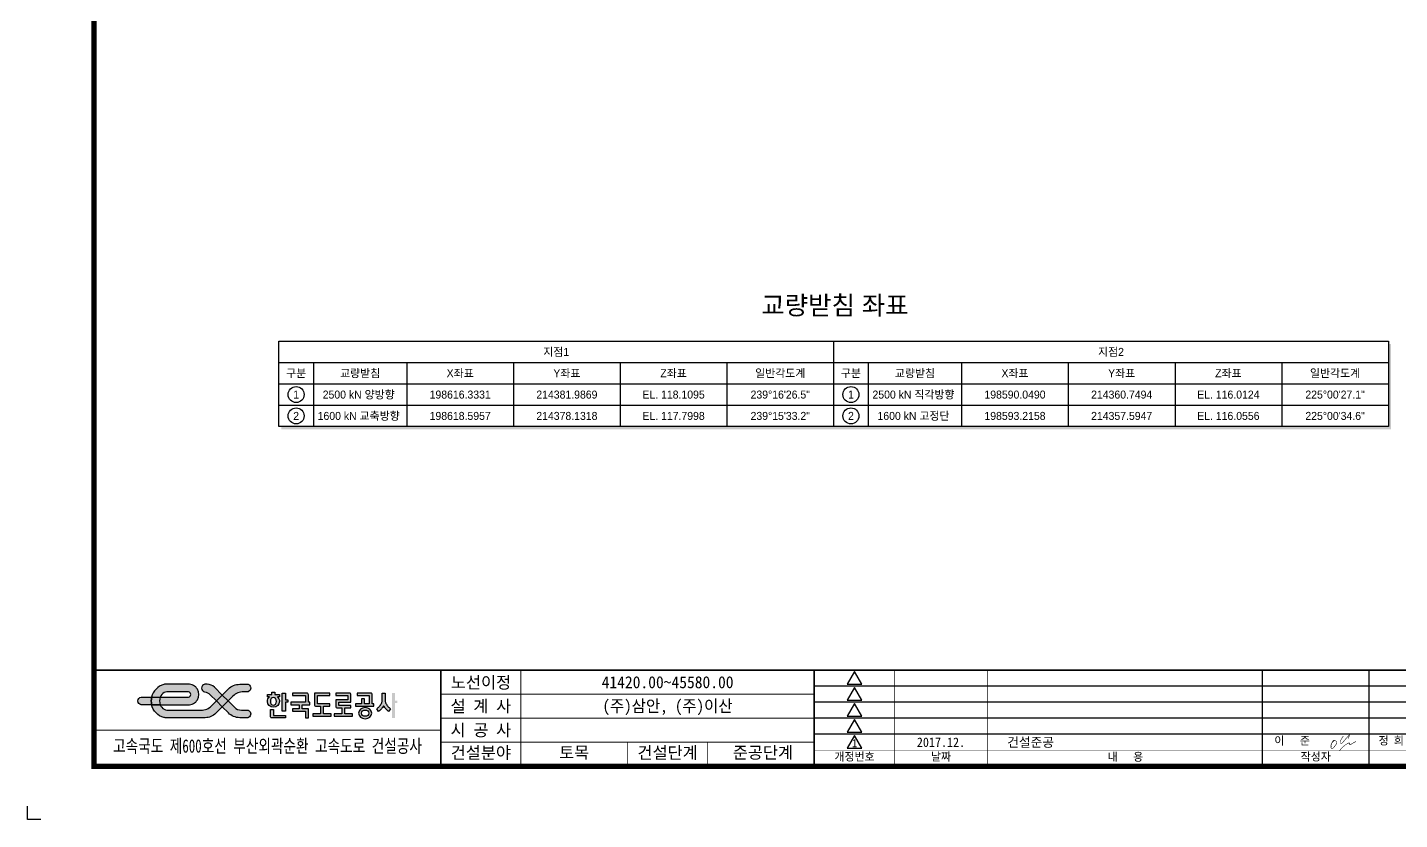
# Model space of a CAD drawing. Header units: feet. Extents: x 0 to 84100, y 0 to 59400.
# Drawn here: x 0 to 51442, y 0 to 29700 of the extents above; entities that cross this region are included whole.
import ezdxf
from ezdxf.enums import TextEntityAlignment as Align

# ---------------------------------------------------------------- set-up
doc = ezdxf.new("R2010")
doc.units = ezdxf.units.FT
doc.header["$LTSCALE"] = 550
doc.header["$MEASUREMENT"] = 0
doc.layers.get('0').update_dxf_attribs({"linetype": 'CONTINUOUS'})
for name, color, linetype in [('CS-TABL-LIN1', 4, 'CONTINUOUS'), ('CS-TABL-LIN2', 1, 'CONTINUOUS'), ('CS-TABL-TEX1', 6, 'CONTINUOUS'), ('CS-TABL-TEX2', 3, 'CONTINUOUS'), ('CX-BORD-LIN1', 4, 'CONTINUOUS'), ('CX-BORD-LIN2', 3, 'CONTINUOUS'), ('CX-BORD-TEX2', 7, 'CONTINUOUS'), ('CX-BORD-TEX3', 6, 'CONTINUOUS'), ('CX-MISC', 2, 'CONTINUOUS'), ('CZ-TEX1', 6, 'CONTINUOUS')]:
    doc.layers.add(name, color=color, linetype=linetype)
doc.styles.add('A_STANDARD', font='')
doc.styles.add('TB_TEXT', font='')
doc.styles.add('TB_WBTXT', font='')
doc.styles.add('TB_WMTXT', font='')
doc.styles.get('A_STANDARD').set_extended_font_data('Dotum')
doc.styles.get('TB_TEXT').set_extended_font_data('DotumChe')
doc.styles.get('TB_WBTXT').set_extended_font_data('Dotum')
doc.styles.get('TB_WMTXT').set_extended_font_data('DotumChe')

# ---------------------------------------------------------------- blocks, each defined once
blk = doc.blocks.new('CXGLOGO-EX흑백')
h = blk.add_hatch(color=256)
h.paths.add_polyline_path([(12.62751094235613, 2.929722186557417), (13.9368577347384, 2.929722186557417, 0.1307849617648099), (14.19642449557114, 2.998798575681949, 0.5686079760781465), (14.23263349965494, 5.183221859397701, 0.1392232935838704), (13.9581907729968, 5.261149990701703), (11.43317010715378, 5.261149990701703, 0.1989123673796241), (7.88820811080587, 3.792778653716674), (5.962135003345992, 1.866705546256785), (7.789912781123938, 0.03892776847906987), (9.30410907077998, 1.553124058134753, -0.198912367379616)])
h.paths.add_polyline_path([(5.962135003346347, -1.78885000929877), (4.134357225567967, 0.03892776847900947), (2.638733131771026, -1.456696325318649, -0.1989123673796836), (-0.684668739806078, -2.833294453742262), (-11.36204881219041, -2.833294453742742, -0.149968192877195), (-12.240743962647, -2.563678008654669, -0.1491631919188299), (-13.39334849004342, -1.136072231520988), (-16.10175388554254, -1.136072231520988, 0.2784029190241507), (-12.27306911128629, -5.129271465237487, 0.06593867059308692), (-11.86520449236982, -5.183294453743216), (0.6208868157490102, -5.183294453742739, 0.198912367379658), (3.944288687325745, -3.806696325319599)])
h.paths.add_polyline_path([(-16.10175388554255, 1.213927768479007), (-19.36564277443144, 1.213927768479007, 0.8888888888888873), (-19.36564277443144, -1.136072231520991), (-16.10175388554254, -1.136072231520988, -0.1111111111111106)])
h.paths.add_polyline_path([(-11.36204881233854, 2.911149990701738), (-4.683161640971832, 2.911149990701997, -0.05755858726109904), (-4.564116577129639, 2.897400306733786, -0.792918256256352), (-4.564116577139849, 1.227677452445754, -0.05755858725611351), (-4.683161640971733, 1.21392776847901), (-13.39334849004398, 1.213927768479618, 0.1939147573995261), (-13.39334849004318, -1.136072231520991), (-4.743420552209216, -1.136072231520991, 1.071754271161691), (-4.743420552209216, 5.261149990701231), (-11.86520449236982, 5.261149990702183, 0.06593867059316338), (-12.27306911128352, 5.207127002196302, 0.2784029190242539), (-16.10175388554237, 1.21392776847981), (-13.39334849004398, 1.213927768479621, -0.1491631919192471), (-12.2407439626433, 2.641533545616181, -0.1499681928522188)])
h = blk.add_hatch(color=256)
h.paths.add_polyline_path([(3.485422644516419, 4.34341790508612, 0.1989123673796671), (1.269821396798442, 5.261149990701703), (0.4788016700130058, 5.261149990701703, 0.8338075771048155), (0.3771781799719207, 2.929722186557356, -0.177326263149743), (2.179867088961466, 1.993417905085643), (4.134357225568095, 0.03892776847887802), (5.962135003345992, 1.866705546256789)])
h.paths.add_polyline_path([(9.744402917729097, -1.915562368126679), (7.789912781123888, 0.03892776847899881), (5.96213500334634, -1.788850009298766), (7.888208110807184, -3.714923116759131, 0.198912367379553), (11.43317010715388, -5.183294453743692), (13.93853492596422, -5.183294453744644, 0.1292187291636897), (14.19530503372277, -5.115808595962658, 0.6043190588004438), (14.12747900538948, -2.886014569746202, 0.1137896329467328), (13.89882244722792, -2.833294453742262), (11.96000416544708, -2.833294453742262, -0.1989123673796783)])
h = blk.add_hatch(color=256)
h.paths.add_polyline_path([(5.962135003345985, 1.866705546256785), (4.134357225568095, 0.03892776847887802), (5.962135003346347, -1.788850009298773), (7.789912781123952, 0.03892776847906987)])
h.paths.add_polyline_path([(-13.39334849004398, 1.213927768479621), (-16.10175388554237, 1.21392776847981, 0.1111111111111885), (-16.10175388554254, -1.136072231520988), (-13.39334849004318, -1.136072231520988, -0.1939147573995261)])
h = blk.add_hatch(color=256)
edge = h.paths.add_edge_path()
edge.add_line((55.90553287691766, 2.4960983163664), (56.85552189184581, 2.496098316366446))
edge.add_line((56.85552189184581, 2.496098316366446), (56.85552189184592, 0.09215457618536149))
edge.add_arc((58.53363057762468, 0.09215457618543929), 1.67810868577876, 180.0000000000026, 195.4083540198517)
edge.add_arc((58.47394244906948, 0.07570436294137084), 1.61619517993231, 195.408354019852, 211.4069923032628)
edge.add_arc((62.72740815851297, 2.672743468727949), 6.599826652904244, 211.4069923032628, 220.884619074014)
edge.add_arc((62.65632922919535, 2.61120635935723), 6.505810537144002, 220.8846190740139, 230.4986055729279)
edge.add_line((58.51800266797031, -2.408736271577236), (57.94523708654083, -3.232545142195342))
edge.add_arc((62.63997685430596, 2.476487192741993), 7.39145666891144, 221.3708019331366, 230.5683267651548, ccw=False)
edge.add_arc((62.86124072826939, 2.671717853347373), 7.686537407580804, 212.5283811307898, 221.3728192081766, ccw=False)
edge.add_arc((49.89982302886737, 2.671711092267167), 7.686526193707074, 318.6271743273925, 327.471625333613, ccw=False)
edge.add_arc((50.12107005378402, 2.476495324059812), 7.391467942165787, 309.4316802638517, 318.62919103786044, ccw=False)
edge.add_line((54.81581768222331, -3.232545142194404), (54.24305210079449, -2.408736271575762))
edge.add_arc((50.16623946446956, 2.548189157142523), 6.418061309895114, 309.4355142588529, 319.1812610942183)
edge.add_arc((49.96136727208684, 2.72553903169074), 6.689032726803259, 319.1787201534786, 328.529668469246)
edge.add_arc((54.2901842034738, 0.07437455166653684), 1.612880450692433, 328.5764598147939, 344.6081938620856)
edge.add_arc((54.23147034857182, 0.09160721386742313), 1.674062617830531, 344.5729121819099, 360.0187337982126)
edge.add_line((55.90553287691779, 0.09215457618600098), (55.90553287691779, 2.4960983163664))
edge = h.paths.add_edge_path()
edge.add_arc((22.07066925838875, -0.0960583075494551), 1.77276644383517, 0.3446861390323761, 51.806537556943795, ccw=False)
edge.add_arc((21.98752086475434, -0.03643316846145372), 1.856528462969702, 268.6390132932114, 358.4888194230754, ccw=False)
edge.add_arc((21.89882706649707, -0.03696230538111067), 1.856011500010981, 181.4952613076245, 271.3769059760447, ccw=False)
edge.add_arc((21.81624874840013, -0.0960910072229415), 1.772833459952195, 128.1945062452658, 179.6542700587555, ccw=False)
edge.add_line((20.72004724334094, 1.297207502441104), (20.04344756338069, 1.297207502441104))
edge.add_line((20.04344756338069, 1.297207502441104), (20.04344756338068, 2.108874533108121))
edge.add_line((20.04344756338068, 2.108874533108121), (21.46843108577289, 2.108874533108121))
edge.add_line((21.46843108577289, 2.108874533108121), (21.4684310857729, 2.754247505206038))
edge.add_line((21.4684310857729, 2.754247505206038), (22.41842010070103, 2.754247505206038))
edge.add_line((22.41842010070103, 2.754247505206038), (22.41842010070103, 2.108874533108121))
edge.add_line((22.41842010070103, 2.108874533108121), (23.84340362309323, 2.108874533108121))
edge.add_line((23.84340362309323, 2.108874533108121), (23.84340362309322, 1.297207502441104))
edge.add_line((23.84340362309322, 1.297207502441104), (23.16680394313298, 1.297207502441104))
h.paths.add_polyline_path([(60.65547795155814, 0.172755616815305), (60.65547795155814, -0.601691949703131), (59.94298619036236, -0.601691949703131), (59.94298619036248, -5.248377348808134), (58.99299717543421, -5.248377348808617), (58.99299717543411, 2.496098316366869), (59.94298619036225, 2.496098316366869), (59.94298619036236, 0.172755616815305)])
edge = h.paths.add_edge_path()
edge.add_line((48.0681235037611, 2.496098316365892), (48.0681235037611, 1.72165074984937))
edge.add_line((48.0681235037611, 1.72165074984937), (51.86807956347353, 1.72165074984937))
edge.add_line((51.86807956347353, 1.72165074984937), (51.86807956347343, -0.8598411385413627))
edge.add_line((51.86807956347343, -0.8598411385413627), (50.44309604108143, -0.8598411385423006))
edge.add_line((50.44309604108143, -0.8598411385423006), (50.44309604108143, 0.6890539944927028))
edge.add_line((50.44309604108143, 0.6890539944927028), (49.4931070261532, 0.6890539944927028))
edge.add_line((49.4931070261532, 0.6890539944927028), (49.49310702615358, -0.8598411385418245))
edge.add_line((49.49310702615358, -0.8598411385418245), (47.59312899629693, -0.8598411385418281))
edge.add_line((47.59312899629693, -0.8598411385418281), (47.59312899629681, -1.634288705059802))
edge.add_line((47.59312899629681, -1.634288705059802), (53.29306308586574, -1.634288705059802))
edge.add_line((53.29306308586574, -1.634288705059802), (53.29306308586574, -0.8598411385413627))
edge.add_line((53.29306308586574, -0.8598411385413627), (52.81806857840155, -0.8598411385413236))
edge.add_line((52.81806857840155, -0.8598411385413236), (52.81806857840178, 1.979799938688487))
edge.add_arc((52.26887129235888, 1.979799938688532), 0.5491972860428973, 359.9999999999953, 400.6008038990672)
edge.add_arc((52.34038266447658, 2.041094338003921), 0.4550119382992583, 40.60080389906705, 89.66109212214847)
edge.add_line((52.3430740709377, 2.496098316366869), (48.0681235037611, 2.496098316367497))
edge = h.paths.add_edge_path()
edge.add_line((41.41820039926384, 2.496098316366869), (41.41820039926394, 1.721650749848898))
edge.add_line((41.41820039926394, 1.721650749848898), (45.21815645897638, 1.721650749848898))
edge.add_line((45.21815645897638, 1.721650749848898), (45.21815645897638, 0.4309048056535367))
edge.add_line((45.21815645897638, 0.4309048056535367), (41.41820039926384, 0.4309048056535367))
edge.add_line((41.41820039926384, 0.4309048056535367), (41.41820039926394, -1.634288705060271))
edge.add_arc((41.96739768530686, -1.634288705060244), 0.5491972860429257, 180.0000000000029, 220.6008038990638)
edge.add_arc((41.89588631318916, -1.695583104375644), 0.4550119382992751, 220.6008038990626, 269.6610921221458)
edge.add_line((41.89319490672801, -2.150587082738607), (43.31817842912, -2.150587082738607))
edge.add_line((43.31817842912, -2.150587082738607), (43.31817842912011, -3.957631404610424))
edge.add_line((43.31817842912011, -3.957631404610424), (40.94320589179998, -3.957631404610424))
edge.add_line((40.94320589179998, -3.957631404610424), (40.94320589179998, -4.732078971128871))
edge.add_line((40.94320589179998, -4.732078971128871), (46.64313998136879, -4.732078971128871))
edge.add_line((46.64313998136879, -4.732078971128871), (46.64313998136893, -3.957631404610897))
edge.add_line((46.64313998136893, -3.957631404610897), (44.26816744404802, -3.957631404609955))
edge.add_line((44.26816744404802, -3.957631404609955), (44.26816744404758, -2.150587082738607))
edge.add_line((44.26816744404758, -2.150587082738607), (46.1681454739045, -2.150587082738134))
edge.add_line((46.1681454739045, -2.150587082738134), (46.1681454739045, -1.376139516220633))
edge.add_line((46.1681454739045, -1.376139516220633), (42.36818941419209, -1.376139516220164))
edge.add_line((42.36818941419209, -1.376139516220164), (42.36818941419209, -0.3435427608644339))
edge.add_line((42.36818941419209, -0.3435427608644339), (46.1681454739045, -0.343542760863965))
edge.add_line((46.1681454739045, -0.343542760863965), (46.16814547390462, 1.979799938688512))
edge.add_arc((45.6189481878617, 1.979799938688539), 0.5491972860429115, 359.9999999999972, 400.6008038990619)
edge.add_arc((45.69045955997943, 2.041094338003941), 0.4550119382992425, 40.60080389906198, 89.6610921221449)
edge.add_line((45.69315096644058, 2.496098316366872), (41.41820039926384, 2.496098316366869))
edge = h.paths.add_edge_path()
edge.add_line((39.51822236940757, 2.496098316366869), (34.76827729476689, 2.496098316366869))
edge.add_line((34.76827729476689, 2.496098316366869), (34.76827729476689, -1.117990327381936))
edge.add_arc((35.31747458080942, -1.117990327381935), 0.5491972860425349, 180, 220.6008038990902)
edge.add_arc((35.24596320869247, -1.179284726696737), 0.4550119382998447, 220.60080389909, 269.6610921221131)
edge.add_line((35.24327180223106, -1.634288705060271), (36.66825532462316, -1.634288705060342))
edge.add_line((36.66825532462316, -1.634288705060342), (36.66825532462363, -3.957631404610424))
edge.add_line((36.66825532462363, -3.957631404610424), (34.29328278730304, -3.957631404610897))
edge.add_line((34.29328278730304, -3.957631404610897), (34.29328278730291, -4.732078971128871))
edge.add_line((34.29328278730291, -4.732078971128871), (39.99321687687187, -4.732078971129809))
edge.add_line((39.99321687687187, -4.732078971129809), (39.99321687687187, -3.957631404610897))
edge.add_line((39.99321687687187, -3.957631404610897), (37.61824433955118, -3.957631404610794))
edge.add_line((37.61824433955118, -3.957631404610794), (37.61824433955128, -1.634288705060271))
edge.add_line((37.61824433955128, -1.634288705060271), (39.5182223694077, -1.634288705059802))
edge.add_line((39.5182223694077, -1.634288705059802), (39.51822236940779, -0.8598411385423006))
edge.add_line((39.51822236940779, -0.8598411385423006), (35.71826630969503, -0.8598411385423006))
edge.add_line((35.71826630969503, -0.8598411385423006), (35.71826630969503, 1.721650749848898))
edge.add_line((35.71826630969503, 1.721650749848898), (39.51822236940745, 1.72165074984937))
edge.add_line((39.51822236940745, 1.72165074984937), (39.51822236940745, 2.496098316366869))
edge = h.paths.add_edge_path()
edge.add_line((31.9183102499825, -5.248377348808617), (32.86829926491062, -5.248377348808617))
edge.add_line((32.86829926491062, -5.248377348808617), (32.86829926491062, -2.408736271577304))
edge.add_line((32.86829926491062, -2.408736271577304), (30.96832123505435, -2.408736271577304))
edge.add_line((30.96832123505435, -2.408736271577304), (30.96832123505409, -1.117990327381936))
edge.add_line((30.96832123505409, -1.117990327381936), (33.34329377237469, -1.117990327381936))
edge.add_line((33.34329377237469, -1.117990327381936), (33.34329377237468, -0.343542760863965))
edge.add_line((33.34329377237468, -0.343542760863965), (32.86829926491062, -0.343542760863965))
edge.add_line((32.86829926491062, -0.343542760863965), (32.86829926491062, 1.979799938688512))
edge.add_arc((32.31910197886764, 1.979799938688512), 0.5491972860429826, 359.9999999999999, 400.6008038990593)
edge.add_arc((32.39061335098545, 2.041094338003989), 0.4550119382991955, 40.60080389905918, 89.66109212214754)
edge.add_line((32.39330475744659, 2.496098316366872), (27.88085693653791, 2.496098316366869))
edge.add_line((27.88085693653791, 2.496098316366869), (27.8808569365377, 1.721650749848898))
edge.add_line((27.8808569365377, 1.721650749848898), (31.9183102499825, 1.72165074984937))
edge.add_line((31.9183102499825, 1.72165074984937), (31.9183102499825, -0.343542760863965))
edge.add_line((31.9183102499825, -0.343542760863965), (27.40586242907364, -0.343542760863965))
edge.add_line((27.40586242907364, -0.343542760863965), (27.40586242907364, -1.11799032738147))
edge.add_line((27.40586242907364, -1.11799032738147), (30.01833222012621, -1.117990327381936))
edge.add_line((30.01833222012621, -1.117990327381936), (30.01833222012621, -2.408736271577773))
edge.add_line((30.01833222012621, -2.408736271577773), (27.88085693653782, -2.408736271577773))
edge.add_line((27.88085693653782, -2.408736271577773), (27.88085693653781, -3.183183838095275))
edge.add_line((27.88085693653781, -3.183183838095275), (31.9183102499825, -3.183183838095275))
edge.add_line((31.9183102499825, -3.183183838095275), (31.9183102499825, -5.248377348808617))
edge = h.paths.add_edge_path()
edge.add_line((25.7433816529495, -5.248377348808617), (21.46843108577295, -5.248377348808141))
edge.add_arc((21.468431085773, -4.799179719589938), 0.4491976292182027, 220.2618960212232, 269.9999999999932, ccw=False)
edge.add_arc((21.55155841230061, -4.728777609424231), 0.5581315978937866, 180.3389078778467, 220.2618960212236, ccw=False)
edge.add_arc((195.5622497713534, -3.699482215773768), 174.5718671369681, 179.6610921221531, 180.3389078778465, ccw=False)
edge.add_line((20.99343657830883, -2.66688546041647), (21.94342559323697, -2.66688546041647))
edge.add_line((21.94342559323697, -2.66688546041647), (21.94342559323697, -4.473929782290639))
edge.add_line((21.94342559323697, -4.473929782290639), (25.7433816529495, -4.473929782290639))
edge.add_line((25.7433816529495, -4.473929782290639), (25.7433816529495, -5.248377348808617))
edge = h.paths.add_edge_path(flags=16)
edge.add_ellipse((50.60385872541271, -3.769494308227308), major_axis=(-1.110875729177891, 2.868103891292178e-14), ratio=0.8665097612807381, start_angle=0, end_angle=360)
edge = h.paths.add_edge_path()
edge.add_ellipse((50.60385872364095, -3.769494308227308), major_axis=(2.060740712415878, 5.91535299055294e-14), ratio=0.8429164421096037, start_angle=0, end_angle=360, ccw=False)
h.paths.add_polyline_path([(26.4558734141455, 0.4309048056535367), (26.4558734141455, -0.343542760863965), (25.74338165294929, -0.343542760863965), (25.7433816529494, -3.183183838095275), (24.67464401115513, -3.183183838094806), (24.67464401115513, 2.496098316366869), (25.7433816529494, 2.496098316366869), (25.7433816529495, 0.4309048056535367)])
edge = h.paths.add_edge_path(flags=16)
edge.add_ellipse((21.94342559323697, -0.08539357202479891), major_axis=(7.44215483547632e-15, 1.223429116448234), ratio=0.7764969806228509, start_angle=0, end_angle=360, ccw=False)
for points in [[(-11.36204881219097, 2.911149990702945, 0.149968192828432), (-12.24074396240013, 2.64153354578092, 0.1491631919431257), (-13.39334849004398, 1.213927768479618, 0.1939147573995262), (-13.39334849004318, -1.136072231520991), (-4.743420552209216, -1.136072231520991, 1.071754271161691), (-4.743420552209216, 5.261149990701231), (-11.86520449236982, 5.261149990702183, 0.06593867059316338), (-12.27306911128352, 5.207127002196302, 0.2784029190242541), (-16.10175388554237, 1.213927768479806), (-13.39334849004398, 1.213927768479618), (-4.683161640971733, 1.21392776847901, 0.0575585872562081), (-4.564116577139657, 1.227677452445796, 0.7929182562611419), (-4.564116577139643, 2.897400306736131, 0.05755858725616377), (-4.683161640971832, 2.911149990701997), (-11.36204881234111, 2.911149990701738)], [(0.3771781799714518, 2.929722186557417, -0.1773262631497835), (2.179867088961458, 1.993417905085646), (4.134357225568095, 0.03892776847887802), (5.962135003345992, 1.866705546256785), (3.485422644516419, 4.34341790508612, 0.1989123673796582), (1.269821396798548, 5.261149990701703), (0.4788016700130058, 5.261149990701703, 0.8714196092937034), (0.4788016700130058, 2.911149990701706)], [(23.16680394313298, 1.297207502441104, -0.228396255599462), (23.84340362309322, -0.0853935720248451, -0.4134459869151131), (21.94342559323628, -1.892437893898972, -0.4136086650538482), (20.04344756338071, -0.08539357202475273, -0.2283866715627258), (20.72004724334094, 1.297207502441104), (20.04344756338069, 1.297207502441104), (20.04344756338068, 2.108874533108121), (21.46843108577289, 2.108874533108121), (21.4684310857729, 2.754247505206038), (22.41842010070103, 2.754247505206038), (22.41842010070103, 2.108874533108121), (23.84340362309323, 2.108874533108121), (23.84340362309322, 1.297207502441104), (23.16680394313298, 1.297207502441104)], [(31.9183102499825, -5.248377348808617), (32.86829926491062, -5.248377348808617), (32.86829926491062, -2.408736271577304), (30.96832123505435, -2.408736271577304), (30.96832123505409, -1.117990327381936), (33.34329377237469, -1.117990327381936), (33.34329377237468, -0.343542760863965), (32.86829926491062, -0.343542760863965), (32.86829926491062, 1.979799938688512, 0.1790312441150617), (32.73608670557006, 2.337209223254376, 0.2173967572259796), (32.39330475744659, 2.496098316366872), (27.88085693653791, 2.496098316366869), (27.8808569365377, 1.721650749848898), (31.9183102499825, 1.72165074984937), (31.9183102499825, -0.343542760863965), (27.40586242907364, -0.343542760863965), (27.40586242907364, -1.11799032738147), (30.01833222012621, -1.117990327381936), (30.01833222012621, -2.408736271577773), (27.88085693653782, -2.408736271577773), (27.88085693653781, -3.183183838095275), (31.9183102499825, -3.183183838095275), (31.9183102499825, -5.248377348808617)], [(39.51822236940757, 2.496098316366869), (34.76827729476689, 2.496098316366869), (34.76827729476689, -1.117990327381936, 0.179031244115201), (34.90048985410753, -1.475399611947733, 0.2173967572256811), (35.24327180223106, -1.634288705060271), (36.66825532462316, -1.634288705060342), (36.66825532462363, -3.957631404610424), (34.29328278730304, -3.957631404610897), (34.29328278730291, -4.732078971128871), (39.99321687687187, -4.732078971129809), (39.99321687687187, -3.957631404610897), (37.61824433955118, -3.957631404610794), (37.61824433955128, -1.634288705060271), (39.5182223694077, -1.634288705059802), (39.51822236940779, -0.8598411385423006), (35.71826630969503, -0.8598411385423006), (35.71826630969503, 1.721650749848898), (39.51822236940745, 1.72165074984937), (39.51822236940745, 2.496098316366869)], [(41.41820039926384, 2.496098316366869), (41.41820039926394, 1.721650749848898), (45.21815645897638, 1.721650749848898), (45.21815645897638, 0.4309048056535367), (41.41820039926384, 0.4309048056535367), (41.41820039926394, -1.634288705060271, 0.1790312441150686), (41.55041295860451, -1.991697989626104, 0.2173967572259559), (41.89319490672801, -2.150587082738607), (43.31817842912, -2.150587082738607), (43.31817842912011, -3.957631404610424), (40.94320589179998, -3.957631404610424), (40.94320589179998, -4.732078971128871), (46.64313998136879, -4.732078971128871), (46.64313998136893, -3.957631404610897), (44.26816744404802, -3.957631404609955), (44.26816744404758, -2.150587082738607), (46.1681454739045, -2.150587082738134), (46.1681454739045, -1.376139516220633), (42.36818941419209, -1.376139516220164), (42.36818941419209, -0.3435427608644339), (46.1681454739045, -0.343542760863965), (46.16814547390462, 1.979799938688512, 0.1790312441150869), (46.03593291456406, 2.337209223254376, 0.2173967572259547), (45.69315096644058, 2.496098316366872), (41.41820039926384, 2.496098316366869)], [(48.0681235037611, 2.496098316365892), (48.0681235037611, 1.72165074984937), (51.86807956347353, 1.72165074984937), (51.86807956347343, -0.8598411385413627), (50.44309604108143, -0.8598411385423006), (50.44309604108143, 0.6890539944927028), (49.4931070261532, 0.6890539944927028), (49.49310702615358, -0.8598411385418245), (47.59312899629693, -0.8598411385418281), (47.59312899629681, -1.634288705059802), (53.29306308586574, -1.634288705059802), (53.29306308586574, -0.8598411385413627), (52.81806857840155, -0.8598411385413236), (52.81806857840178, 1.979799938688487, 0.179031244115118), (52.68585601906119, 2.337209223254398, 0.2173967572259479), (52.3430740709377, 2.496098316366869), (48.0681235037611, 2.496098316367497)], [(55.90553287691766, 2.4960983163664), (56.85552189184581, 2.496098316366446), (56.85552189184592, 0.09215457618536149, 0.0673331086834034), (56.9158386985025, -0.3537133382605546, 0.06992084128346215), (57.09454053805489, -0.7665172394446813, 0.04137753804791307), (57.73774645661189, -1.647093096347959, 0.04197355301566234), (58.51800266797031, -2.408736271577236), (57.94523708654083, -3.232545142195342, -0.04015333159213054), (57.09307314020015, -2.408744723435024, -0.0386103102765588), (56.38052738438178, -1.461466375851227, -0.03861036677333588), (55.66798162856324, -2.408744723434765, -0.04015327015359547), (54.81581768222331, -3.232545142194404), (54.24305210079449, -2.408736271575762, 0.04254949277045509), (55.0233083121517, -1.64709309634749, 0.04082386527700423), (55.66651423070869, -0.7665172394442124, 0.07006595625911516), (55.8452160702611, -0.3537133382600786, 0.06749733491456367), (55.90553287691779, 0.09215457618600098), (55.90553287691779, 2.4960983163664)], [(25.7433816529495, -5.248377348808617), (21.46843108577295, -5.248377348808141, -0.22049606497067), (21.12564913764939, -5.089488255695642, -0.1759805261046493), (20.99343657830882, -4.732078971129866, -0.002957537787864401), (20.99343657830883, -2.66688546041647), (21.94342559323697, -2.66688546041647), (21.94342559323697, -4.473929782290639), (25.7433816529495, -4.473929782290639), (25.7433816529495, -5.248377348808617)]]:
    blk.add_lwpolyline(points, format="xyb")
for points in [[(14.19642449558027, 2.998798575687182, -0.1307849617699337), (13.9368577347384, 2.929722186557417), (12.62751094235613, 2.929722186557417, 0.1989123673796159), (9.30410907077998, 1.553124058134753), (7.789912781123881, 0.03892776847900592), (5.962135003346269, 1.866705546257062), (7.88820811080587, 3.792778653716674, -0.198912367379624), (11.43317010715378, 5.261149990701703), (13.9581907729968, 5.261149990701703, -0.1392232934978381), (14.23263349950496, 5.183221859490345, -0.5686079761212879)], [(-19.36564277443144, -1.136072231520991, -0.8888888888888888), (-19.36564277443144, 1.213927768479007), (-16.10175388554255, 1.213927768479007, 0.1111111111111495), (-16.10175388554254, -1.136072231520988)], [(-16.10175388554237, 1.21392776847981), (-13.39334849004398, 1.213927768479621, 0.1939147573995262), (-13.39334849004318, -1.136072231520988), (-16.10175388554254, -1.136072231520988, -0.1111111111111495)], [(5.962135003346347, -1.78885000929877), (3.944288687325745, -3.806696325319599, -0.198912367379658), (0.6208868157490102, -5.183294453742739), (-11.86520449236982, -5.183294453743216, -0.0659386705931795), (-12.27306911128685, -5.129271465237338, -0.2784029190241215), (-16.10175388554254, -1.136072231520991), (-13.39334849004342, -1.136072231520991, 0.1491631919431261), (-12.24074396239957, -2.563678008822297, 0.1499681928284316), (-11.36204881219041, -2.833294453742742), (-0.684668739806078, -2.833294453742262, 0.1989123673796836), (2.638733131771026, -1.456696325318649), (4.134357225567967, 0.03892776847900947)], [(7.789912781123881, 0.03892776847900592), (9.744402917729097, -1.915562368126679, 0.1989123673796783), (11.96000416544708, -2.833294453742262), (13.89882244722792, -2.833294453742262, -0.1137896330351633), (14.12747900555343, -2.886014569826049, -0.6043190587532347), (14.19530503371573, -5.115808595966634, -0.1292187291597539), (13.93853492596422, -5.183294453744644), (11.43317010715388, -5.183294453743692, -0.198912367379553), (7.888208110807184, -3.714923116759131), (5.962135003346347, -1.78885000929877)]]:
    blk.add_lwpolyline(points, format="xyb", close=True)
blk.add_lwpolyline([(5.962135003345992, 1.866705546256785), (7.789912781123945, 0.03892776847906987), (5.962135003346347, -1.78885000929877), (4.134357225568095, 0.03892776847887802), (5.962135003345992, 1.866705546256785)])
blk.add_lwpolyline([(26.4558734141455, 0.4309048056535367), (26.4558734141455, -0.343542760863965), (25.74338165294929, -0.343542760863965), (25.7433816529494, -3.183183838095275), (24.67464401115513, -3.183183838094806), (24.67464401115513, 2.496098316366869), (25.7433816529494, 2.496098316366869), (25.7433816529495, 0.4309048056535367)], close=True)
at = {"extrusion": (0, 0, -1)}
blk.add_ellipse((21.94342559323697, -0.08539357202479891), major_axis=(7.44215483547632e-15, 1.223429116448234), ratio=0.7764969806228509, start_param=3.141592653589785, end_param=9.424777960769372, dxfattribs=at)
blk.add_ellipse((50.60385872364095, -3.769494308227308), major_axis=(2.060740712415878, 5.91535299055294e-14), ratio=0.8429164421096037, dxfattribs=at)
blk.add_ellipse((50.60385872541271, -3.769494308227308), major_axis=(-1.110875729177891, 2.868103891292178e-14), ratio=0.8665097612807381)
blk = doc.blocks.new('CXBLKA1-KHCA')
at = {"layer": 'CX-BORD-LIN1', "const_width": 2}
blk.add_lwpolyline([(796, -2.614797267597169e-12), (0, -3.410605131648481e-13), (0, 553.9999999999997), (795.9999999999998, 553.9999999999997)], close=True, dxfattribs=at)
at = {"layer": 'CX-BORD-LIN1'}
for points, const_width in [([(796, 36.0000000000008), (0, 35.99999999999852)], 0.6), ([(130, -5.684341886080801e-13), (130, 35.99999999999886)], 0.6), ([(160.0000000000001, -7.958078640513122e-13), (160.0000000000001, 35.99999999999898)], 0.3), ([(270, 0), (270, 35.99999999999932)], 0.6), ([(300, 5.684341886080801e-14), (300, 35.99999999999937)], 0.3), ([(335, 5.684341886080801e-14), (335, 35.99999999999949)], 0.3), ([(558, 5.999999999999886), (270, 5.999999999998977)], 0.2)]:
    blk.add_lwpolyline(points, dxfattribs=dict(at, const_width=const_width))
for points in [[(285.0839848587444, 35.46565633293648), (282.3404163795552, 30.71365633293647), (287.8275533379334, 30.71365633293647)], [(285.0839848587444, 29.46565633293631), (282.3404163795552, 24.71365633293624), (287.8275533379334, 24.71365633293624)], [(285.0839848587444, 23.46565633293631), (282.3404163795552, 18.71365633293624), (287.8275533379334, 18.71365633293624)], [(285.0839848587444, 17.46565633293631), (282.3404163795552, 12.7136563329363), (287.8275533379334, 12.7136563329363)], [(285.0839848587444, 11.46565633293631), (282.3404163795552, 6.713656332936296), (287.8275533379334, 6.713656332936296)]]:
    blk.add_lwpolyline(points, close=True, dxfattribs=at)
for points in [[(438, 5.684341886080801e-14), (438, 35.99999999999977)], [(478.0000000000001, -5.684341886080801e-14), (478.0000000000001, 35.99999999999989)]]:
    blk.add_lwpolyline(points, dxfattribs=at)
at = {"layer": 'CX-BORD-LIN2'}
blk.add_line((558, 30), (270, 29.99999999999909), dxfattribs=at)
at = {"layer": 'CX-BORD-LIN2', "const_width": 0.3}
for points in [[(270, 26.99999999999909), (130, 26.99999999999886)], [(270, 17.99999999999909), (130, 17.99999999999886)], [(130, 13.49999999999909), (0, 13.49999999999886)], [(270, 8.99999999999909), (130, 8.999999999998863)], [(200.0000000000001, -1.193711796076968e-12), (200.0000000000001, 8.999999999998977)], [(230.0000000000001, -1.13686837721616e-12), (230.0000000000001, 8.999999999999034)]]:
    blk.add_lwpolyline(points, dxfattribs=at)
at = {"layer": 'CX-BORD-LIN2'}
for points in [[(558, 23.99999999999989), (270, 23.99999999999898)], [(558, 18.00000000000102), (270, 18.00000000000006)], [(558, 12.00000000000102), (270, 12.00000000000006)]]:
    blk.add_lwpolyline(points, dxfattribs=at)
at = {"layer": 'CX-MISC'}
blk.add_lwpolyline([(-20.0020000199919, -20.00000000000034), (-25, -20.00000000000034), (-25.00000000000034, -15.0020000199919)], dxfattribs=at)
at = {"layer": 'CX-MISC', "xscale": 1.2, "yscale": 1.2}
blk.add_blockref('CXGLOGO-EX흑백', (40.89123459210989, 24.41566484108665), dxfattribs=at)
at = {"layer": 'CX-BORD-LIN1', "style": 'TB_TEXT'}
for tag, height, p in [('TR_RNUM5', 3, (285.1051166181959, 32.63656332936267)), ('TR_RDAT5', 3.5, (317.5, 32.99999999999977)), ('TR_DGN5', 3.5, (451.1184542177598, 32.99999999999977)), ('TR_CHK5', 3.5, (491.1184542177598, 32.99999999999977)), ('TR_APP5', 3.5, (531.1184542177598, 33)), ('TR_RNUM4', 3, (285.1051166181959, 26.6365633293625)), ('TR_RDAT4', 3.5, (317.5, 26.9999999999996)), ('TR_DGN4', 3.5, (451.1184542177598, 26.9999999999996)), ('TR_CHK4', 3.5, (491.1184542177598, 26.9999999999996)), ('TR_APP4', 3.5, (531.1184542177598, 26.99999999999983)), ('TR_RNUM3', 3, (285.1051166181959, 20.63656332936364)), ('TR_RDAT3', 3.5, (317.5, 21.00000000000068)), ('TR_DGN3', 3.5, (451.1184542177598, 21.00000000000068)), ('TR_CHK3', 3.5, (491.1184542177598, 21.00000000000068)), ('TR_APP3', 3.5, (531.1184542177598, 21.00000000000091)), ('TR_RNUM2', 3, (285.1051166181959, 14.63656332936364)), ('TR_RDAT2', 3.5, (317.5, 15.00000000000068)), ('TR_DGN2', 3.5, (451.1184542177598, 15.00000000000068)), ('TR_CHK2', 3.5, (491.1184542177598, 15.00000000000068)), ('TR_APP2', 3.5, (531.1184542177598, 15.00000000000091)), ('TR_RDAT1', 3.5, (317.5, 8.999999999999602)), ('TR_DGN1', 3.5, (451.1184542177598, 8.999999999999602)), ('TR_CHK1', 3.5, (491.1184542177598, 8.999999999999602)), ('TR_APP1', 3.5, (531.1184542177598, 8.99999999999983)), ('TR_RNUM1', 3, (285.1051166181959, 8.636563329362502))]:
    blk.add_attdef(tag, text='', height=height, dxfattribs=at).set_placement(p, align=Align.MIDDLE_CENTER)
for tag, p in [('TR_RCON5', (342.3033138082338, 32.99999999999977)), ('TR_RCON4', (342.3033138082338, 26.9999999999996)), ('TR_RCON3', (342.3033138082338, 21.00000000000068)), ('TR_RCON2', (342.3033138082338, 15.00000000000068)), ('TR_RCON1', (342.3033138082338, 8.999999999999602))]:
    blk.add_attdef(tag, text='', height=3.5, dxfattribs=at).set_placement(p, align=Align.MIDDLE_LEFT)
at = {"layer": 'CX-BORD-LIN2', "style": 'TB_TEXT'}
blk.add_attdef('TD_VERSION', text='', height=3, rotation=90, dxfattribs=at).set_placement((800.499999405456, 48.01489921212237), align=Align.MIDDLE_CENTER)
at = {"layer": 'CX-BORD-TEX2', "style": 'TB_WMTXT'}
for tag, height, p in [('TB_CNAME', 5, (15.34476638720094, 531.8324131479245)), ('TB_CSCOP', 4, (16.63456755316179, 523.8324131479245))]:
    blk.add_attdef(tag, text='', height=height, dxfattribs=at).set_placement(p, align=Align.BOTTOM_LEFT)
at = {"layer": 'CX-BORD-TEX2', "style": 'TB_WBTXT'}
for tag, height, p in [('TB_MTITIL', 10, (397.9999999999999, 533.3264135606181)), ('TB_STITL', 7, (397.9999999999999, 518.3264135606181))]:
    blk.add_attdef(tag, text='', height=height, dxfattribs=at).set_placement(p, align=Align.MIDDLE_CENTER)
at = {"layer": 'CX-BORD-TEX3', "style": 'TB_TEXT'}
for s, height, p in [('노선이정', 4.500000000000001, (145.0338518561471, 31.45595740059105)), ('설 계 사', 4.500000000000001, (145.0000000000001, 22.58754437093)), ('시 공 사', 4.500000000000001, (145.0000000000001, 13.59273296473054)), ('건설분야', 4.500000000000001, (145, 5.125020286179335)), ('건설단계', 4.500000000000001, (215.0000000000001, 5.125020286178881)), ('개정번호', 3, (285.081636885472, 3.661999999999921)), ('날짜', 3, (317.5, 3.661999999999921)), ('내   용', 3, (386.6435256798582, 3.584115170363475)), ('작성자', 3, (458, 3.661999999999978))]:
    blk.add_text(s, height=height, dxfattribs=at).set_placement(p, align=Align.MIDDLE)
for tag, height, p in [('TD_LNDST', 4.500000000000001, (215, 31.49999999999909)), ('TD_DSECT', 4.500000000000001, (605.5, 31.50000000000023)), ('TD_DDIST', 4.500000000000001, (654.5, 31.50000000000034)), ('TD_DNAME_TOP', 4.500000000000001, (755, 27.95701132476654)), ('TD_CSECT', 4.500000000000001, (605.5, 22.50000000000023)), ('TD_CDIST', 4.500000000000001, (654.5, 22.50000000000028)), ('TD_DNAME_MAIN', 4.500000000000001, (755, 21.47309584254879)), ('TD_CCOMP', 4.500000000000001, (215.0000000000001, 13.59273296473054)), ('TD_HSCAL', 4.500000000000001, (620.8841087955549, 13.74838269424743)), ('TD_VSCAL', 4.500000000000001, (656.8614607241562, 13.74838269424743)), ('TD_DNAME_BOT', 3, (755, 15.24894304459792)), ('TD_FIELD', 4.500000000000001, (180, 5.125020286179335)), ('TD_CSTEP', 4.500000000000001, (250.7440000000001, 5.125020286178881)), ('TD_DWGCODE', 4.500000000000001, (637, 4.79080374170087)), ('TD_DWGNO', 4.500000000000001, (755, 5.001673382306194))]:
    blk.add_attdef(tag, text='', height=height, dxfattribs=at).set_placement(p, align=Align.MIDDLE_CENTER)
for tag, height, width, p in [('TD_DCOMP', 4.500000000000001, 0.95, (215.0000000000001, 22.58754437093)), ('TD_CNAME', 5, 0.78, (65, 7.595640316786557))]:
    blk.add_attdef(tag, text='', height=height, dxfattribs=dict(at, width=width)).set_placement(p, align=Align.MIDDLE_CENTER)
blk = doc.blocks.new('CXGLOGO-싸인4')
at = {"layer": 'CX-MISC', "const_width": 20}
for points in [[(-293.6911803465027, 2287.783717237914), (-332.7548804048747, 2265.886046762903), (-363.0849119672548, 2233.926587230639), (-385.5196313477063, 2193.43222974454), (-397.2330477081814, 2171.072203432944), (-413.5292855193547, 2122.256675909776), (-429.8255098607914, 2066.932414932431), (-430.207861761999, 2025.768579993127), (-421.5878374212389, 1996.719523063962), (-406.79812213492, 1978.335344918285), (-379.7900505275611, 1975.338943299137), (-349.0308462646881, 1985.826362274575), (-316.7711943275008, 2012.794014110484), (-296.5151372545497, 2038.263462475134), (-271.0074998517685, 2068.22752125356), (-241.0560217252914, 2108.357366413752), (-221.7289857535198, 2137.04374225573), (-205.5360608107421, 2175.118389265163), (-203.170788792846, 2194.823092815945), (-208.5307870206816, 2221.850382347725), (-241.0877160120362, 2255.982542740825), (-272.7873367720058, 2265.026019338821), (-302.5461572770164, 2262.44216812177), (-325.835666048386, 2248.230989089671), (-369.0325408595727, 2204.639937724294), (-397.2330477081814, 2171.072203432944), (-414.282580456118, 2098.278452080448), (-414.1988660523273, 2056.496861535042), (-402.8449299828206, 2032.834276186597), (-391.7680933042666, 2023.543656888561)], [(-102.5062184902999, 1876.617018282635), (-49.89618092509409, 1955.413953441752), (25.92416336895804, 2031.120806345111), (104.8392197167668, 2097.557439098034), (205.0227723083281, 2162.633291134223), (250.8080857089335, 2180.626042003504), (269.1630647758048, 2180.626042003504), (275.3800749008533, 2167.915036088961), (275.1067739752034, 2135.125530343287), (280.3576538788056, 2117.898444870325), (292.3596862537652, 2113.40442535044), (310.3627146116013, 2117.898444870325), (356.2803546900577, 2146.53483428329), (434.2243913025722, 2193.933456816978), (520.3730725641162, 2236.650735821136)], [(50.92395134838807, 2422.266748045992), (31.37432800370698, 2419.41832542085), (6.531772242369697, 2392.001865720863), (-26.85200990925841, 2338.772328904441), (-54.89019297989761, 2278.580486355073), (-67.50737468819716, 2216.988832152066), (-64.37847644669819, 2176.944235412983), (-53.70781963078298, 2160.477901867332), (-24.60602586561254, 2154.181948770354), (-2.294635379948886, 2175.007019075451), (265.3876461878608, 2484.032955497917), (271.9533742855128, 2483.038449142022), (232.2588326523819, 2342.181339482738)]]:
    blk.add_lwpolyline(points, dxfattribs=at)
blk = doc.blocks.new('CXGLOGO-싸인1')
at = {"layer": 'CX-MISC', "xscale": 0.1000000000003638, "yscale": 0.1000000000003638, "zscale": 0.1000000000003638}
blk.add_blockref('CXGLOGO-싸인4', (10282.37197825723, -1177.379611606376), dxfattribs=at)

msp = doc.modelspace()

# ---------------------------------------------------------------- linework, layer by layer
at = {"layer": 'CS-TABL-LIN1'}
msp.add_lwpolyline([(9423.993460171449, 17934.30951772777), (51023.99346017145, 17934.30951772777), (51023.99346017145, 14734.30951772777), (9423.993460171449, 14734.30951772777)], close=True, dxfattribs=at)
for points in [[(51023.99346017145, 17834.30951772777), (51123.99346017145, 17834.30951772777), (51023.99346017145, 14734.30951772777), (51123.99346017145, 14734.30951772777)], [(9523.993460171449, 14734.30951772777), (51123.99346017145, 14734.30951772777), (9523.993460171449, 14634.30951772777), (51123.99346017145, 14634.30951772777)]]:
    msp.add_solid(points, dxfattribs=at)
at = {"layer": 'CS-TABL-LIN2'}
for p, q in [((30223.99346017145, 17934.30951772777), (30223.99346017145, 14734.30951772777)), ((9423.993460171449, 17134.30951772777), (51023.99346017145, 17134.30951772777)), ((10723.99346017145, 17134.30951772777), (10723.99346017145, 14734.30951772777)), ((14223.99346017145, 17134.30951772777), (14223.99346017145, 14734.30951772777)), ((18223.99346017145, 17134.30951772777), (18223.99346017145, 14734.30951772777)), ((22223.99346017145, 17134.30951772777), (22223.99346017145, 14734.30951772777)), ((26223.99346017145, 17134.30951772777), (26223.99346017145, 14734.30951772777)), ((31523.99346017145, 17134.30951772777), (31523.99346017145, 14734.30951772777)), ((35023.99346017145, 17134.30951772777), (35023.99346017145, 14734.30951772777)), ((39023.99346017145, 17134.30951772777), (39023.99346017145, 14734.30951772777)), ((43023.99346017145, 17134.30951772777), (43023.99346017145, 14734.30951772777)), ((47023.99346017145, 17134.30951772777), (47023.99346017145, 14734.30951772777)), ((9423.993460171449, 16334.30951772777), (51023.99346017145, 16334.30951772777)), ((9423.993460171449, 15534.30951772777), (51023.99346017145, 15534.30951772777))]:
    msp.add_line(p, q, dxfattribs=at)
at = {"layer": 'CS-TABL-TEX1'}
for centre in [(10073.99346017145, 15934.30951772777), (30873.99346017145, 15934.30951772777), (10073.99346017145, 15134.30951772777), (30873.99346017145, 15134.30951772777)]:
    msp.add_circle(centre, 300, dxfattribs=at)

# ---------------------------------------------------------------- block references
at = {"layer": 'CX-MISC'}
ref = msp.add_blockref('CXBLKA1-KHCA', (2500, 2000.000000000029), dxfattribs=dict(at, xscale=100, yscale=100, zscale=100))
ref.add_attrib('TD_CNAME', '고속국도 제600호선 부산외곽순환 고속도로 건설공사', dxfattribs={"layer": 'CX-BORD-TEX3', "height": 499.9999999999999, "style": 'TB_TEXT', "width": 0.75}).set_placement((9000, 2759.564031679212), align=Align.MIDDLE_CENTER)
ref.add_attrib('TD_FIELD', '토목', dxfattribs={"layer": 'CX-BORD-TEX3', "height": 450.0000000000001, "style": 'TB_TEXT'}).set_placement((20500, 2512.502028618037), align=Align.MIDDLE_CENTER)
ref.add_attrib('TD_CSTEP', '준공단계', dxfattribs={"layer": 'CX-BORD-TEX3', "height": 450.0000000000001, "style": 'TB_TEXT'}).set_placement((27574.39999999851, 2512.502028618037), align=Align.MIDDLE_CENTER)
ref.add_attrib('TD_DCOMP', '(주)삼안, (주)이산', dxfattribs={"layer": 'CX-BORD-TEX3', "height": 450.0000000000001, "style": 'TB_TEXT', "width": 0.9499999999999998}).set_placement((24000, 4258.754437092721), align=Align.MIDDLE_CENTER)
ref.add_attrib('TD_LNDST', '41420.00~45580.00', dxfattribs={"layer": 'CX-BORD-TEX3', "height": 450.0000000000001, "style": 'TB_TEXT'}).set_placement((24000, 5150.000000000029), align=Align.MIDDLE_CENTER)
ref.add_attrib('TR_RNUM1', '1', dxfattribs={"layer": 'CX-BORD-LIN1', "height": 300, "style": 'TB_TEXT'}).set_placement((31010.51166182011, 2863.656332936167), align=Align.MIDDLE_CENTER)
ref.add_attrib('TR_RDAT1', '2017.12.', dxfattribs={"layer": 'CX-BORD-LIN1', "height": 350, "style": 'TB_TEXT'}).set_placement((34250, 2900.000000000029), align=Align.MIDDLE_CENTER)
ref.add_attrib('TR_RCON1', '건설준공', dxfattribs={"layer": 'CX-BORD-LIN1', "height": 350, "style": 'TB_TEXT'}).set_placement((36730.33138082549, 2900.000000000029), align=Align.MIDDLE_LEFT)
at = {"layer": 'CX-MISC', "xscale": 9.999999997671694, "yscale": 9.999999997671694, "zscale": 9.999999997671694}
msp.add_blockref('CXGLOGO-싸인1', (-53530.61550898338, 12466.89865380299), dxfattribs=at)

# ---------------------------------------------------------------- texts
at = {"layer": 'CS-TABL-TEX1', "style": 'A_STANDARD'}
for s, p in [('지점1', (19823.99346017145, 17384.30951772777)), ('지점2', (40623.99346017145, 17384.30951772777)), ('구분', (10073.99346017145, 16584.30951772777)), ('구분', (30873.99346017145, 16584.30951772777)), ('1', (10073.99346017145, 15784.30951772777)), ('1', (30873.99346017145, 15784.30951772777)), ('2', (10073.99346017145, 14984.30951772777)), ('2', (30873.99346017145, 14984.30951772777))]:
    msp.add_text(s, height=300, dxfattribs=at).set_placement(p, align=Align.CENTER)
at = {"layer": 'CS-TABL-TEX2', "style": 'A_STANDARD'}
for s, p in [('교량받침', (12473.99346017145, 16584.30951772777)), ('X좌표', (16223.99346017145, 16584.30951772777)), ('Y좌표', (20223.99346017145, 16584.30951772777)), ('Z좌표', (24223.99346017145, 16584.30951772777)), ('일반각도계', (28223.99346017145, 16584.30951772777)), ('교량받침', (33273.99346017145, 16584.30951772777)), ('X좌표', (37023.99346017145, 16584.30951772777)), ('Y좌표', (41023.99346017145, 16584.30951772777)), ('Z좌표', (45023.99346017145, 16584.30951772777)), ('일반각도계', (49023.99346017145, 16584.30951772777)), ('2500 kN 양방향 ', (12473.99346017145, 15784.30951772777)), ('198616.3331', (16223.99346017145, 15784.30951772777)), ('214381.9869', (20223.99346017145, 15784.30951772777)), ('EL. 118.1095', (24223.99346017145, 15784.30951772777)), ('239°16\'26.5"', (28223.99346017145, 15784.30951772777)), ('2500 kN 직각방향 ', (33273.99346017145, 15784.30951772777)), ('198590.0490', (37023.99346017145, 15784.30951772777)), ('214360.7494', (41023.99346017145, 15784.30951772777)), ('EL. 116.0124', (45023.99346017145, 15784.30951772777)), ('225°00\'27.1"', (49023.99346017145, 15784.30951772777)), ('1600 kN 교축방향 ', (12473.99346017145, 14984.30951772777)), ('198618.5957', (16223.99346017145, 14984.30951772777)), ('214378.1318', (20223.99346017145, 14984.30951772777)), ('EL. 117.7998', (24223.99346017145, 14984.30951772777)), ('239°15\'33.2"', (28223.99346017145, 14984.30951772777)), ('1600 kN 고정단 ', (33273.99346017145, 14984.30951772777)), ('198593.2158', (37023.99346017145, 14984.30951772777)), ('214357.5947', (41023.99346017145, 14984.30951772777)), ('EL. 116.0556', (45023.99346017145, 14984.30951772777)), ('225°00\'34.6"', (49023.99346017145, 14984.30951772777))]:
    msp.add_text(s, height=300, dxfattribs=at).set_placement(p, align=Align.CENTER)
at = {"layer": 'CX-BORD-TEX3', "style": 'TB_TEXT'}
for s, p in [('이   준', (47415.52028344298, 2966.19999999047)), ('정 희 대', (51415.52028344802, 2966.19999999047))]:
    msp.add_text(s, height=300.0000000000022, dxfattribs=at).set_placement(p, align=Align.MIDDLE)
at = {"layer": 'CZ-TEX1', "style": 'A_STANDARD'}
msp.add_text('교량받침 좌표', height=700, dxfattribs=at).set_placement((30273.99346017145, 18934.30951772777), align=Align.CENTER)

doc.saveas('drawing.dxf')
